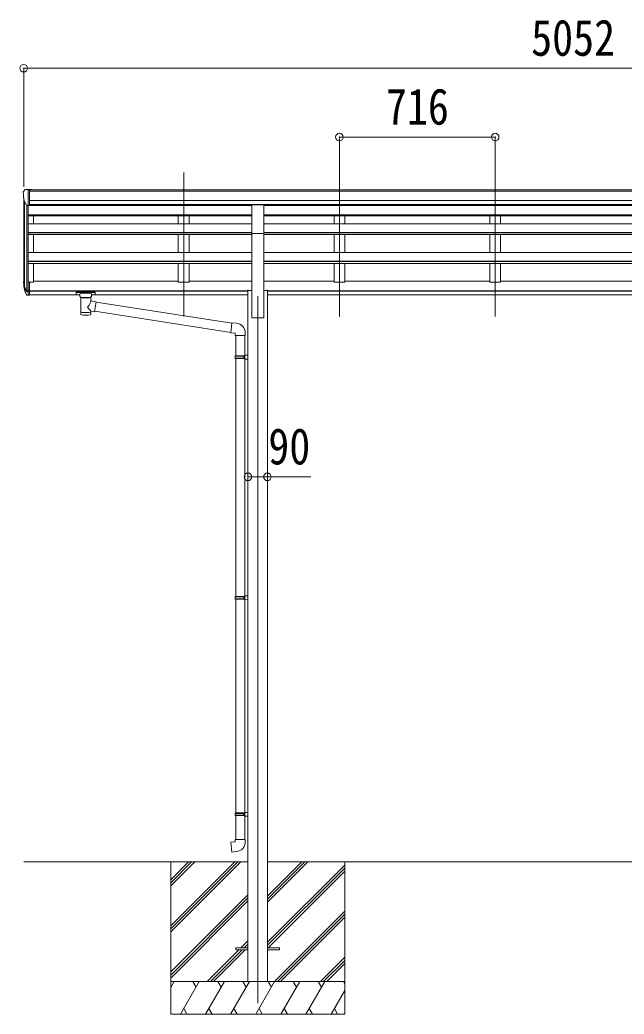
# Model space of a CAD drawing. Units: millimetres at full size. Extents: x -9783 to 33612, y -6828 to 13322.
# Drawn here: x 242 to 3021, y -4047 to 523 of the extents above; entities that cross this region are included whole.
import ezdxf
from ezdxf.enums import TextEntityAlignment as Align

# ---------------------------------------------------------------- set-up
doc = ezdxf.new("R2010")
doc.units = ezdxf.units.MM
doc.header["$LTSCALE"] = 35
doc.header["$PDMODE"] = 32
doc.header["$PDSIZE"] = 35
for name, color, linetype, lineweight in [('0-0_0', 7, 'Continuous', 9), ('0-1_本体', 4, 'Continuous', 9), ('0-2_部品', 7, 'Continuous', 9), ('0-8_PARTS2', 2, 'Continuous', 9), ('0-A_寸法', 6, 'Continuous', 9)]:
    doc.layers.add(name, color=color, linetype=linetype, lineweight=lineweight)
doc.styles.add('ＭＳ ゴシック', font='')
doc.styles.get('ＭＳ ゴシック').set_extended_font_data('MS Gothic')

msp = doc.modelspace()

# ---------------------------------------------------------------- linework, layer by layer
at = {"layer": '0-0_0'}
for p, q in [((259.66, -3347.29), (1290.46, -3347.29)), ((935.66, -3347.29), (935.66, -4047.29)), ((935.66, -3641.47), (1229.84, -3347.29)), ((935.66, -3655.61), (1243.98, -3347.29)), ((935.66, -3669.75), (1258.12, -3347.29)), ((935.66, -3457.62), (1045.99, -3347.29)), ((935.66, -3443.48), (1031.85, -3347.29)), ((935.66, -3429.34), (1017.71, -3347.29)), ((1380.86, -3347.29), (4190.46, -3347.29)), ((1380.86, -3532.92), (1566.49, -3347.29)), ((1380.86, -3518.78), (1552.35, -3347.29)), ((1380.86, -3504.64), (1538.21, -3347.29)), ((1380.86, -3716.77), (1735.66, -3361.97)), ((1380.86, -3730.91), (1735.66, -3376.11)), ((1735.66, -3347.29), (1735.66, -4047.29)), ((1383.12, -3742.79), (1735.66, -3390.26)), ((935.66, -3853.6), (1290.46, -3498.8)), ((935.66, -3867.74), (1290.46, -3512.94)), ((935.66, -3881.89), (1290.46, -3527.09)), ((1412.47, -3897.29), (1735.66, -3574.1)), ((1426.61, -3897.29), (1735.66, -3588.24)), ((1440.75, -3897.29), (1735.66, -3602.39)), ((1258.6, -3742.79), (1290.46, -3710.93)), ((1272.74, -3742.79), (1290.46, -3725.08)), ((1286.89, -3742.79), (1290.46, -3739.22)), ((1104.1, -3897.29), (1249.6, -3751.79)), ((1118.24, -3897.29), (1263.74, -3751.79)), ((1132.39, -3897.29), (1277.89, -3751.79)), ((1624.6, -3897.29), (1735.66, -3786.23)), ((1638.74, -3897.29), (1735.66, -3800.38)), ((1652.89, -3897.29), (1735.66, -3814.52)), ((1735.66, -3897.29), (935.66, -3897.29)), ((935.66, -3924.79), (951.54, -3897.29)), ((980.41, -4047.29), (1067.01, -3897.29)), ((1052.01, -3923.27), (1037.01, -3897.29)), ((1095.88, -4047.29), (1182.48, -3897.29)), ((1167.48, -3923.27), (1152.48, -3897.29)), ((1211.35, -4047.29), (1297.95, -3897.29)), ((1282.95, -3923.27), (1267.95, -3897.29)), ((1326.82, -4047.29), (1413.42, -3897.29)), ((1398.42, -3923.27), (1383.42, -3897.29)), ((1442.29, -4047.29), (1528.89, -3897.29)), ((1513.89, -3923.27), (1498.89, -3897.29)), ((1557.76, -4047.29), (1644.36, -3897.29)), ((1614.36, -3897.29), (1629.36, -3923.27)), ((1729.83, -3897.29), (1735.66, -3907.39)), ((1673.23, -4047.29), (1735.66, -3939.15)), ((995.4, -4021.31), (1010.4, -4047.29)), ((1110.88, -4021.31), (1125.87, -4047.29)), ((1226.35, -4021.31), (1241.35, -4047.29)), ((1341.82, -4021.31), (1356.82, -4047.29)), ((1457.29, -4021.31), (1472.28, -4047.29)), ((1572.76, -4021.31), (1587.75, -4047.29)), ((1688.23, -4021.31), (1703.22, -4047.29)), ((935.66, -4047.29), (1735.66, -4047.29))]:
    msp.add_line(p, q, dxfattribs=at)
at = {"layer": '0-1_本体'}
for p, q in [((286.16, -258.74), (5285.16, -258.74)), ((286.16, -264.09), (5285.16, -264.09)), ((259.66, -684.47), (259.66, -295.49)), ((263.94, -314.29), (263.94, -707.05)), ((286.16, -307.62), (5285.16, -307.62)), ((273.66, -329.65), (273.66, -725.05)), ((279.66, -330.12), (279.66, -680.61)), ((279.66, -330.66), (1308.16, -330.66)), ((286.16, -325.29), (5285.16, -325.29)), ((286.16, -327.66), (1308.16, -327.66)), ((304.66, -330.66), (304.66, -327.66)), ((970.66, -327.75), (970.66, -330.05)), ((1020.66, -327.75), (1020.66, -330.05)), ((1363.16, -327.66), (4208.16, -327.66)), ((1363.16, -330.66), (4208.16, -330.66)), ((1686.66, -327.75), (1686.66, -330.05)), ((1736.66, -327.75), (1736.66, -330.05)), ((2402.66, -327.75), (2402.66, -330.58)), ((2452.66, -327.75), (2452.66, -330.58)), ((1308.16, -372.82), (279.66, -372.82)), ((1308.16, -374.21), (279.66, -374.21)), ((1308.16, -377.99), (279.66, -377.99)), ((304.66, -414.06), (304.66, -377.99)), ((970.66, -377.99), (970.66, -414.06)), ((1020.66, -377.99), (1020.66, -414.06)), ((4208.16, -372.82), (1363.16, -372.82)), ((4208.16, -374.21), (1363.16, -374.21)), ((4208.16, -377.99), (1363.16, -377.99)), ((1686.66, -377.99), (1686.66, -414.06)), ((1736.66, -377.99), (1736.66, -414.06)), ((2402.66, -377.99), (2402.66, -414.06)), ((2452.66, -377.99), (2452.66, -414.06)), ((1308.16, -414.06), (279.66, -414.06)), ((1308.16, -454.8), (279.66, -454.8)), ((1308.16, -456.28), (279.66, -456.28)), ((4208.16, -414.06), (1363.16, -414.06)), ((4208.16, -454.8), (1363.16, -454.8)), ((4208.16, -456.28), (1363.16, -456.28)), ((1308.16, -463.07), (279.66, -463.07)), ((304.66, -546.43), (304.66, -463.07)), ((970.66, -463.07), (970.66, -546.12)), ((1020.66, -463.07), (1020.66, -546.12)), ((1308.16, -847.31), (1308.16, -459.08)), ((1363.16, -847.31), (1363.16, -459.08)), ((4208.16, -463.07), (1363.16, -463.07)), ((1686.66, -463.07), (1686.66, -546.12)), ((1736.66, -463.07), (1736.66, -546.12)), ((2402.66, -463.07), (2402.66, -546.12)), ((2452.66, -463.07), (2452.66, -546.12)), ((279.66, -546.43), (1308.16, -546.43)), ((1363.16, -546.43), (4208.16, -546.43)), ((1308.16, -585.64), (279.66, -585.64)), ((1308.16, -587.11), (279.66, -587.11)), ((4208.16, -585.64), (1363.16, -585.64)), ((4208.16, -587.11), (1363.16, -587.11)), ((1308.16, -596.77), (279.66, -596.77)), ((304.66, -682.84), (304.66, -596.77)), ((970.66, -596.6), (970.66, -682.84)), ((1020.66, -596.6), (1020.66, -682.84)), ((4208.16, -596.77), (1363.16, -596.77)), ((1686.66, -596.6), (1686.66, -682.84)), ((1736.66, -596.6), (1736.66, -682.84)), ((2402.66, -596.6), (2402.66, -682.84)), ((2452.66, -596.6), (2452.66, -682.84)), ((304.66, -682.82), (286.16, -682.82)), ((304.66, -678.02), (970.66, -678.02)), ((1020.66, -682.82), (970.66, -682.82)), ((1020.66, -678.02), (1308.16, -678.02)), ((1363.16, -678.02), (1686.66, -678.02)), ((1736.66, -682.82), (1686.66, -682.82)), ((1736.66, -678.02), (2402.66, -678.02)), ((2452.66, -682.82), (2402.66, -682.82)), ((2452.66, -678.02), (3118.66, -678.02)), ((286.16, -722.33), (1290.46, -722.33)), ((286.16, -723.71), (1290.46, -723.71)), ((1290.46, -720.93), (1308.16, -720.93)), ((1290.66, -717.29), (1290.66, -3897.29)), ((1363.16, -720.93), (1380.86, -720.93)), ((1380.66, -717.29), (1380.66, -3897.29)), ((1380.86, -722.33), (4190.46, -722.33)), ((1380.86, -723.71), (4190.46, -723.71)), ((286.16, -740.89), (517.66, -740.89)), ((571.66, -740.89), (1290.46, -740.89)), ((1380.86, -740.89), (4190.46, -740.89)), ((1308.16, -847.31), (1363.16, -847.31))]:
    msp.add_line(p, q, dxfattribs=at)
at = {"layer": '0-2_部品'}
for p, q in [((257.86, -266.51), (257.86, -267.14)), ((264.77, -257.71), (260.7, -263.51)), ((267.86, -257.14), (265.53, -257.28)), ((267.86, -257.14), (286.36, -257.14)), ((279.86, -330.12), (279.86, -257.14)), ((286.36, -257.14), (296.36, -257.23)), ((286.36, -329.12), (286.36, -257.14)), ((296.36, -258.74), (296.36, -257.23)), ((272.24, -328.31), (262.96, -312.24)), ((279.86, -330.12), (274.65, -329.8)), ((286.36, -329.12), (279.86, -329.12)), ((1308.36, -327.38), (1363.36, -327.38)), ((1308.36, -459.08), (1308.36, -327.38)), ((1363.36, -459.08), (1363.36, -327.38)), ((1308.36, -459.08), (1363.36, -459.08)), ((279.86, -680.61), (279.86, -742.5)), ((286.36, -680.61), (279.86, -680.61)), ((286.36, -680.61), (286.36, -741.68)), ((262.25, -706.66), (272.42, -725.83)), ((273.43, -724.58), (263.67, -706.16)), ((264.84, -723.51), (272.42, -741)), ((279.86, -725.33), (274.73, -725.33)), ((279.86, -727.33), (275.01, -727.33)), ((286.36, -718.93), (279.86, -718.93)), ((286.36, -724.33), (279.86, -724.33)), ((501.36, -728.77), (501.36, -739.53)), ((501.36, -728.96), (501.36, -730.5)), ((503.36, -728.11), (586.36, -728.11)), ((503.36, -730.28), (586.36, -730.28)), ((588.36, -728.77), (588.36, -739.53)), ((279.86, -742.5), (275.01, -742.5)), ((286.36, -741.68), (279.86, -741.68)), ((503.36, -740.19), (517.86, -740.19)), ((517.86, -747), (517.86, -736.73)), ((521.96, -751.5), (521.94, -831.79)), ((567.76, -769.08), (567.76, -751.49)), ((592.98, -772.98), (567.76, -769.07)), ((571.86, -747), (571.86, -736.73)), ((571.86, -740.19), (586.36, -740.19)), ((592.98, -772.98), (585.96, -818.24)), ((1216.57, -871.79), (592.67, -775)), ((567.78, -831.79), (567.76, -815.17)), ((567.76, -815.42), (585.96, -818.24)), ((1212.9, -913.72), (586.23, -816.5)), ((1237.58, -871.6), (1216.75, -869.78)), ((1232.66, -927.35), (1278.66, -927.35)), ((1234.66, -927.35), (1234.66, -1021.35)), ((1276.66, -927.35), (1276.66, -1018.79)), ((1278.66, -927.35), (1278.66, -916.43)), ((1232.66, -1023.35), (1233.66, -1021.35)), ((1232.66, -1023.35), (1276.66, -1023.35)), ((1232.66, -1023.35), (1232.66, -1031.35)), ((1232.66, -1031.35), (1276.66, -1031.35)), ((1232.66, -1031.35), (1233.66, -1033.35)), ((1233.66, -1021.35), (1276.66, -1021.35)), ((1233.66, -1033.35), (1276.66, -1033.35)), ((1234.66, -1033.35), (1234.66, -2127.54)), ((1272.18, -1023.35), (1271.75, -1021.35)), ((1274.66, -1018.85), (1290.66, -1018.38)), ((1274.66, -1020.85), (1274.66, -1018.85)), ((1274.66, -1020.85), (1276.66, -1020.85)), ((1274.66, -1035.85), (1274.66, -1033.85)), ((1274.66, -1035.85), (1290.66, -1036.32)), ((1276.66, -1035.91), (1276.66, -2124.98)), ((1290.66, -1018.38), (1290.66, -1036.32)), ((1232.66, -2129.54), (1233.66, -2127.54)), ((1232.66, -2129.54), (1276.66, -2129.54)), ((1232.66, -2129.54), (1232.66, -2137.54)), ((1232.66, -2137.54), (1276.66, -2137.54)), ((1232.66, -2137.54), (1233.66, -2139.54)), ((1233.66, -2127.54), (1276.66, -2127.54)), ((1233.66, -2139.54), (1276.66, -2139.54)), ((1234.66, -2139.54), (1234.66, -3122.7)), ((1272.18, -2129.54), (1271.75, -2127.54)), ((1274.66, -2125.04), (1290.66, -2124.57)), ((1274.66, -2127.04), (1274.66, -2125.04)), ((1274.66, -2127.04), (1276.66, -2127.04)), ((1274.66, -2142.04), (1274.66, -2140.04)), ((1274.66, -2142.04), (1290.66, -2142.51)), ((1276.66, -2142.09), (1276.66, -3120.14)), ((1290.66, -2124.57), (1290.66, -2142.51)), ((1232.66, -3124.7), (1233.66, -3122.7)), ((1232.66, -3124.7), (1276.66, -3124.7)), ((1232.66, -3124.7), (1232.66, -3132.7)), ((1232.66, -3132.7), (1276.66, -3132.7)), ((1232.66, -3132.7), (1233.66, -3134.7)), ((1233.66, -3122.7), (1276.66, -3122.7)), ((1233.66, -3134.7), (1276.66, -3134.7)), ((1234.66, -3134.7), (1234.66, -3244.7)), ((1272.18, -3124.7), (1271.75, -3122.7)), ((1274.66, -3120.2), (1290.66, -3119.73)), ((1274.66, -3122.2), (1274.66, -3120.2)), ((1274.66, -3122.2), (1276.66, -3122.2)), ((1274.66, -3137.2), (1274.66, -3135.2)), ((1274.66, -3137.2), (1290.66, -3137.67)), ((1276.66, -3137.25), (1276.66, -3244.7)), ((1290.66, -3119.73), (1290.66, -3137.67)), ((1232.66, -3244.7), (1278.66, -3244.7)), ((1232.66, -3254.7), (1232.66, -3244.7)), ((1278.66, -3244.7), (1278.66, -3255.61))]:
    msp.add_line(p, q, dxfattribs=at)
at = {"layer": '0-2_部品', "color": 4}
for p, q in [((1235.86, -3742.79), (1235.86, -3751.79)), ((1290.66, -3742.79), (1235.86, -3742.79)), ((1435.46, -3742.79), (1380.66, -3742.79)), ((1290.66, -3751.79), (1235.86, -3751.79))]:
    msp.add_line(p, q, dxfattribs=at)
at = {"layer": '0-2_部品'}
for points in [[(501.36, -728.77), (501.4, -728.58), (501.48, -728.44), (501.58, -728.35), (501.68, -728.28), (501.8, -728.24), (502.09, -728.18), (502.58, -728.13), (503.13, -728.11), (503.36, -728.11)], [(586.36, -728.11), (586.71, -728.11), (587.24, -728.14), (587.69, -728.19), (588, -728.26), (588.16, -728.36), (588.28, -728.5), (588.35, -728.68), (588.36, -728.77)], [(501.36, -739.53), (501.4, -739.73), (501.48, -739.86), (501.58, -739.96), (501.68, -740.02), (501.8, -740.06), (502.09, -740.12), (502.58, -740.17), (503.13, -740.19), (503.36, -740.19)], [(517.9, -746.95), (517.87, -747.3), (518.12, -748.26), (518.64, -749.14), (519.45, -749.98), (520.56, -750.78), (521.96, -751.5)], [(567.76, -751.49), (567.99, -751.4), (569.35, -750.66), (570.46, -749.82), (571.22, -748.95), (571.68, -748.05), (571.85, -747.16)], [(586.36, -740.19), (586.71, -740.19), (587.24, -740.16), (587.69, -740.11), (588, -740.04), (588.16, -739.94), (588.28, -739.8), (588.35, -739.62), (588.36, -739.53)], [(1216.75, -869.78), (1212.74, -915.61), (1232.66, -917.35), (1232.66, -927.35)], [(1272.18, -1023.35), (1272.18, -1031.35), (1271.75, -1033.35)], [(1274.66, -1033.85), (1276.66, -1033.85), (1276.66, -1020.85)], [(1272.18, -2129.54), (1272.18, -2137.54), (1271.75, -2139.54)], [(1274.66, -2140.04), (1276.66, -2140.04), (1276.66, -2127.04)], [(1272.18, -3124.7), (1272.18, -3132.7), (1271.75, -3134.7)], [(1274.66, -3135.2), (1276.66, -3135.2), (1276.66, -3122.2)], [(1237.58, -3300.44), (1216.75, -3302.26), (1212.74, -3256.44), (1232.66, -3254.7)]]:
    msp.add_lwpolyline(points, dxfattribs=at)
at = {"layer": '0-2_部品', "color": 4}
msp.add_lwpolyline([(1435.46, -3742.79), (1435.46, -3751.79), (1380.66, -3751.79)], dxfattribs=at)
at = {"layer": '0-2_部品'}
for centre, radius, start, end in [((260.86, -266.51), 3, 93, 180), ((459.86, -267.14), 202, 180, 192.90261), ((265.59, -258.28), 1, 93.5, 145), ((274.83, -326.81), 3, 210, 266.5), ((348.52, -684.49), 89.07, 174.49576, 194.41188), ((347.81, -680.21), 88.05, 177.22392, 197.21071), ((393.08, -687.43), 133.22, 183.27987, 195.71302), ((275.01, -724.33), 3, 210, 270), ((274.73, -723.83), 1.5, 210, 270), ((275.01, -739.5), 3, 210, 270), ((1233.66, -916.43), 45, 0, 85), ((1233.66, -3255.61), 45, 275, 0)]:
    msp.add_arc(centre, radius, start, end, dxfattribs=at)
for centre, major_axis, ratio, start_param, end_param in [((503.36, -730.5), (2, 0), 0.109601, 1.5707963, 3.1415927), ((586.36, -730.5), (2, 0), 0.109601, 0, 1.5707963), ((544.86, -736.73), (27, 0), 0.122176, 6.2831853, 9.424778), ((544.87, -751.96), (-22.91, 0.42), 0.072511, 0.0008029, 1.5715993), ((544.87, -753.58), (-22.91, 0.42), 0.072511, 0.0008029, 1.5715993), ((544.85, -751.96), (22.92, 0.42), 0.07247, 4.71158, 6.2823764), ((544.85, -753.58), (22.92, 0.42), 0.07247, 4.71158, 6.2823764), ((544.86, -795.62), (-22.81, -26.62), 0.234429, 1.6855472, 3.1268519), ((555.86, -747), (16, 0), 0.361356, 6.2636979, 6.2831853), ((544.86, -819.35), (22.91, 0), 0.122865, 3.1415927, 6.2831853), ((547.41, -792.97), (20.32, -22.25), 0.045535, 0.0389954, 1.3075346), ((544.86, -831.79), (22.92, 0), 0.101955, 3.1415499, 6.2833984)]:
    msp.add_ellipse(centre, major_axis=major_axis, ratio=ratio, start_param=start_param, end_param=end_param, dxfattribs=at)
at = {"layer": '0-8_PARTS2'}
for p, q in [((995.66, -841.09), (995.66, -178.56)), ((1711.66, -841.09), (1711.66, -178.56)), ((2427.66, -841.09), (2427.66, -178.56)), ((1335.66, -747.29), (1335.66, -3997.29))]:
    msp.add_line(p, q, dxfattribs=at)
at = {"layer": '0-A_寸法'}
for p, q in [((259.66, 301.07), (259.66, -244.56)), ((259.66, 301.07), (5311.66, 301.07)), ((1711.66, -15.55), (1711.66, -244.56)), ((1711.66, -15.55), (2427.66, -15.55)), ((2427.66, -15.55), (2427.66, -244.56)), ((1290.66, -1577.47), (1380.66, -1577.47)), ((1380.66, -1577.47), (1580.66, -1577.47))]:
    msp.add_line(p, q, dxfattribs=at)
for p in [(259.66, 301.07), (1711.66, -15.55), (2427.66, -15.55), (1290.66, -1577.47), (1380.66, -1577.47)]:
    msp.add_point(p, dxfattribs=at)

# ---------------------------------------------------------------- texts
at = {"layer": '0-A_寸法', "color": 7, "style": 'ＭＳ ゴシック', "width": 0.85}
for s, p in [('5052', (2593.16, 308.07)), ('716', (1925.28, -8.55)), ('90', (1384.41, -1570.47))]:
    msp.add_text(s, height=166.8, dxfattribs=at).set_placement(p, align=Align.BOTTOM_LEFT)

doc.saveas('drawing.dxf')
